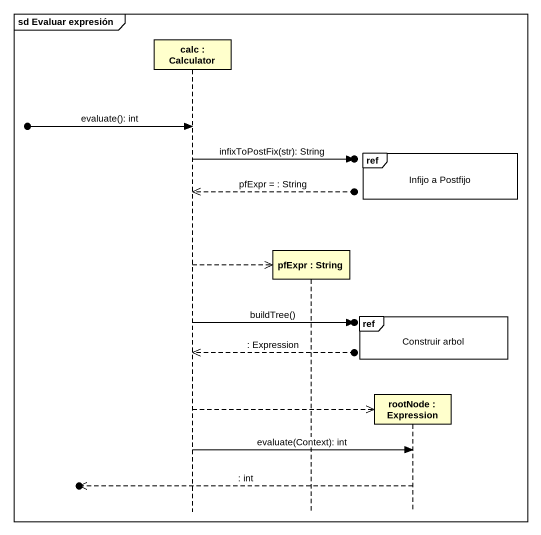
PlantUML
@startuml
mainframe sd Evaluar expresión
hide footbox
participant "calc : Calculator" as calc
participant "pfExpr : String" as pfExpr
participant "rootNode : Expression" as rootNode

[o-> calc : evaluate(): int
ref over rootNode : Infijo a Postfijo
calc ->o] : infixToPostFix(str): String
calc <<--o] : pfExpr = : String
calc -->> pfExpr **
ref over rootNode : Construir arbol
calc ->o] : buildTree()
calc <<--o] : : Expression
calc -->> rootNode **
calc -> rootNode : evaluate(Context): int
[o<<-- rootNode : : int
@enduml
